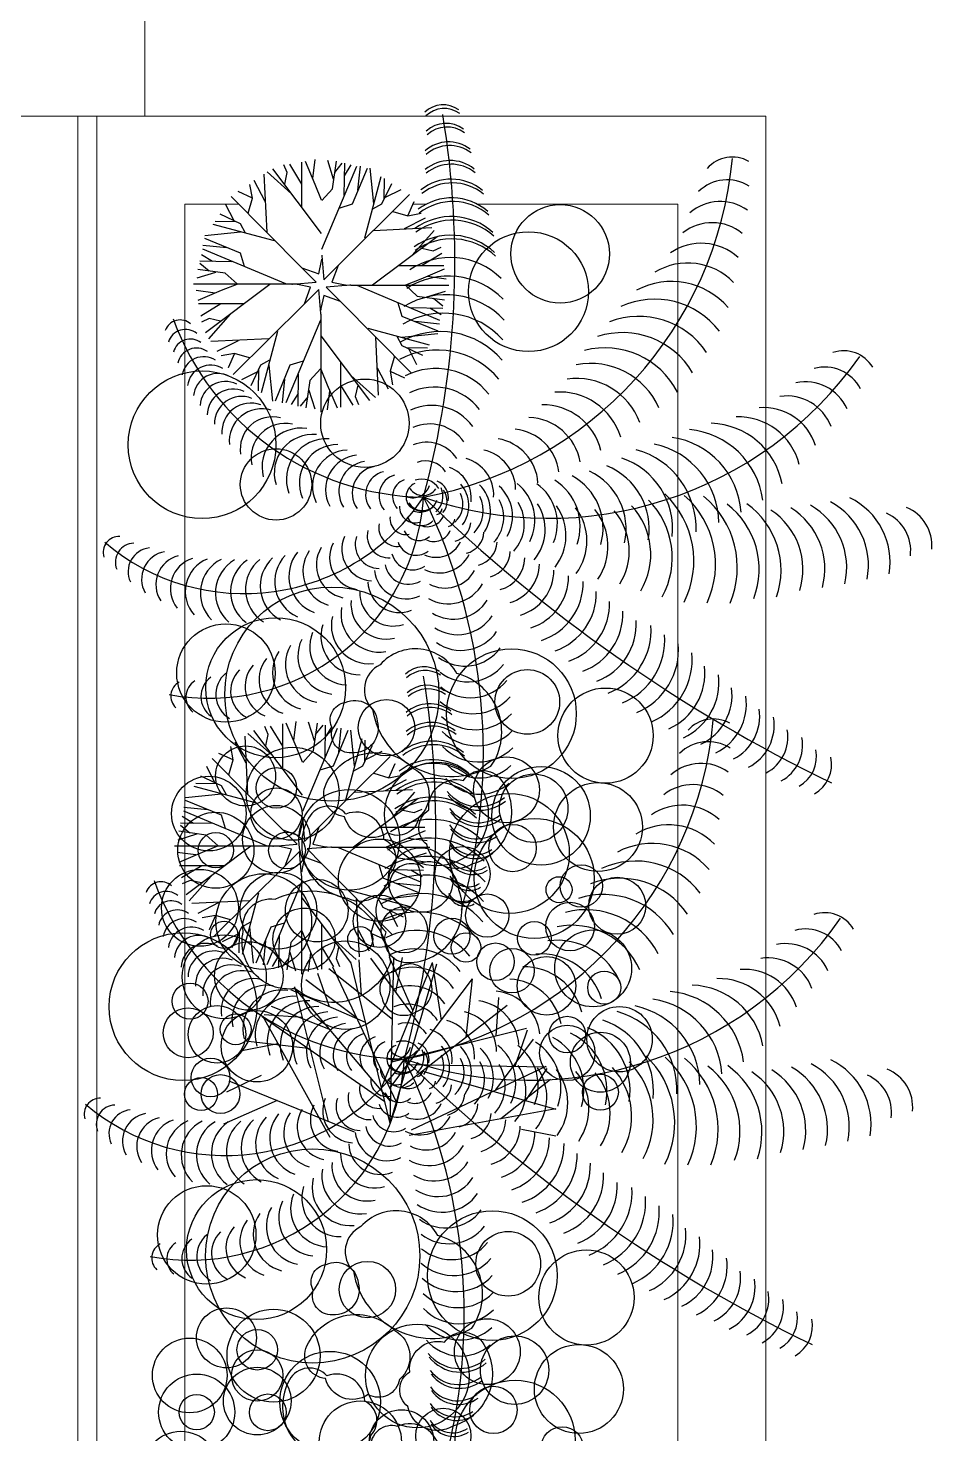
# Model space of a CAD drawing. Header units: millimetres. Extents: x 3468 to 20390, y -976 to 7887.
# Drawn here: x 9999.1 to 10046.4, y 6053.8 to 6127.4 of the extents above; entities that cross this region are included whole.
import ezdxf

# ---------------------------------------------------------------- set-up
doc = ezdxf.new("R2010")
doc.units = ezdxf.units.MM
for name, color, linetype, lineweight in [('A-FURN', 9, 'Continuous', 13), ('vetro', 140, 'Continuous', 15), ('Wall', 7, 'Continuous', 20)]:
    doc.layers.add(name, color=color, linetype=linetype, lineweight=lineweight)
doc.layers.add('VEGETAZIONE', color=7, linetype='Continuous', true_color=0x007a00)

msp = doc.modelspace()

# ---------------------------------------------------------------- linework, layer by layer
at = {"layer": 'A-FURN'}
for p, q in [((9997.704, 6122.771), (10037.704, 6122.771)), ((10002.704, 6122.771), (10002.704, 5794.213)), ((10037.704, 6122.771), (10037.704, 5794.213)), ((10007.307, 6118.164), (10010.13, 6118.164)), ((10007.307, 6118.164), (10007.307, 5803.311)), ((10019.245, 6118.164), (10019.933, 6118.164)), ((10022.608, 6118.164), (10033.101, 6118.164)), ((10033.101, 6118.164), (10033.101, 5798.816))]:
    msp.add_line(p, q, dxfattribs=at)
at = {"layer": 'VEGETAZIONE'}
for p, q in [((10013.43, 6119.207), (10012.795, 6120.257)), ((10013.43, 6117.995), (10013.43, 6120.368)), ((10014.131, 6119.19), (10013.609, 6120.403)), ((10014, 6119.511), (10014.131, 6120.496)), ((10015.082, 6119.479), (10014.779, 6120.456)), ((10015.035, 6118.973), (10015.239, 6120.407)), ((10015.146, 6119.821), (10015.542, 6120.31)), ((10015.641, 6118.631), (10015.671, 6120.31)), ((10011.605, 6116.701), (10011.458, 6119.732)), ((10012.892, 6118.712), (10011.605, 6119.86)), ((10014.457, 6116.636), (10011.915, 6120.018)), ((10012.664, 6119.814), (10012.485, 6120.228)), ((10012.534, 6119.219), (10012.664, 6119.814)), ((10014.475, 6115.812), (10016.294, 6120.147)), ((10015.653, 6119.642), (10016.009, 6120.228)), ((10016.084, 6118.175), (10016.854, 6120.049)), ((10016.358, 6118.892), (10016.487, 6120.147)), ((10016.726, 6116.399), (10017.583, 6119.609)), ((10017.186, 6118.175), (10016.994, 6120.049)), ((10017.729, 6118.403), (10017.746, 6119.511)), ((10010.839, 6118.485), (10010.09, 6118.823)), ((10010.09, 6118.823), (10010.09, 6118.823)), ((10010.839, 6118.485), (10010.709, 6119.19)), ((10011.507, 6118.31), (10010.937, 6119.412)), ((10014.457, 6118.374), (10014.131, 6119.19)), ((10014.475, 6118.354), (10015.035, 6118.973)), ((10017.618, 6118.175), (10018.125, 6119.25)), ((10017.81, 6118.534), (10018.621, 6118.941)), ((10009.862, 6117.324), (10009.454, 6118.135)), ((10013.43, 6114.835), (10009.731, 6118.566)), ((10010.611, 6117.703), (10010.839, 6118.485)), ((10015.321, 6114.965), (10019.052, 6118.664)), ((10015.385, 6117.963), (10016.084, 6118.175)), ((10017.14, 6117.914), (10017.618, 6118.175)), ((10018.97, 6117.556), (10019.308, 6118.305)), ((10019.308, 6118.305), (10019.308, 6118.305)), ((10010.22, 6117.132), (10009.145, 6117.639)), ((10018.189, 6117.784), (10018.97, 6117.556)), ((10018.795, 6116.888), (10019.897, 6117.458)), ((10018.97, 6117.556), (10019.676, 6117.686)), ((10010.22, 6116.701), (10008.346, 6116.508)), ((10011.996, 6116.24), (10008.786, 6117.097)), ((10009.992, 6117.243), (10008.884, 6117.26)), ((10010.481, 6116.654), (10010.22, 6117.132)), ((10017.186, 6116.79), (10020.218, 6116.937)), ((10019.198, 6115.503), (10020.346, 6116.79)), ((10009.503, 6115.873), (10008.248, 6116.001)), ((10010.22, 6115.599), (10008.346, 6116.368)), ((10017.122, 6113.938), (10020.504, 6116.48)), ((10019.705, 6115.861), (10020.3, 6115.731)), ((10020.3, 6115.731), (10020.714, 6115.91)), ((10009.764, 6115.156), (10008.085, 6115.185)), ((10008.753, 6115.167), (10008.167, 6115.523)), ((10012.583, 6113.99), (10008.248, 6115.809)), ((10010.432, 6114.899), (10010.22, 6115.599)), ((10014.31, 6114.514), (10014.456, 6115.199)), ((10014.467, 6115.459), (10014.569, 6114.215)), ((10019.693, 6114.965), (10020.743, 6115.6)), ((10008.916, 6114.596), (10007.939, 6114.293)), ((10009.422, 6114.549), (10007.988, 6114.753)), ((10008.574, 6114.66), (10008.085, 6115.057)), ((10010.041, 6113.99), (10009.422, 6114.549)), ((10014.18, 6114.083), (10013.43, 6114.835)), ((10013.43, 6114.835), (10014.31, 6114.514)), ((10014.569, 6114.215), (10015.321, 6114.965)), ((10015.321, 6114.965), (10015, 6114.085)), ((10018.481, 6114.965), (10020.853, 6114.965)), ((10019.676, 6114.264), (10020.888, 6114.786)), ((10019.996, 6114.395), (10020.982, 6114.264)), ((10013.104, 6113.98), (10007.759, 6113.98)), ((10008.884, 6113.515), (10007.899, 6113.645)), ((10009.205, 6113.645), (10007.992, 6113.124)), ((10011.759, 6113.971), (10008.377, 6111.429)), ((10010.021, 6113.971), (10009.205, 6113.645)), ((10012.936, 6113.981), (10014.18, 6114.083)), ((10013.881, 6113.824), (10013.196, 6113.97)), ((10013.56, 6112.944), (10013.881, 6113.824)), ((10014.312, 6113.694), (10013.56, 6112.944)), ((10014.414, 6112.451), (10014.312, 6113.694)), ((10015.944, 6113.928), (10014.701, 6113.826)), ((10014.701, 6113.826), (10015.451, 6113.074)), ((10015, 6114.085), (10015.685, 6113.939)), ((10015.98, 6113.929), (10021.121, 6113.929)), ((10016.298, 6113.92), (10020.633, 6112.101)), ((10018.84, 6113.92), (10019.459, 6113.36)), ((10018.86, 6113.938), (10019.676, 6114.264)), ((10019.964, 6113.313), (10020.942, 6113.616)), ((10010.4, 6112.944), (10008.027, 6112.944)), ((10009.188, 6112.944), (10008.138, 6112.309)), ((10013.56, 6112.944), (10009.829, 6109.245)), ((10014.571, 6113.395), (10014.425, 6112.71)), ((10015.451, 6113.074), (10014.571, 6113.395)), ((10015.451, 6113.074), (10019.15, 6109.343)), ((10018.449, 6113.01), (10018.661, 6112.311)), ((10019.459, 6113.36), (10020.893, 6113.156)), ((10020.307, 6113.249), (10020.795, 6112.853)), ((10008.581, 6112.178), (10008.167, 6111.999)), ((10009.683, 6112.407), (10008.535, 6111.119)), ((10009.176, 6112.048), (10008.581, 6112.178)), ((10014.415, 6112.415), (10014.415, 6107.274)), ((10018.661, 6112.311), (10020.535, 6111.541)), ((10019.117, 6112.754), (10020.795, 6112.724)), ((10020.127, 6112.742), (10020.714, 6112.386)), ((10012.155, 6111.51), (10011.298, 6108.3)), ((10014.405, 6112.097), (10012.586, 6107.763)), ((10016.885, 6111.669), (10020.095, 6110.812)), ((10019.378, 6112.037), (10020.633, 6111.908)), ((10011.694, 6111.119), (10008.663, 6110.973)), ((10010.085, 6111.022), (10008.984, 6110.451)), ((10014.424, 6111.273), (10016.966, 6107.891)), ((10017.276, 6111.209), (10017.422, 6108.177)), ((10018.4, 6111.255), (10018.661, 6110.777)), ((10018.661, 6111.209), (10020.535, 6111.401)), ((10018.661, 6110.777), (10019.736, 6110.27)), ((10009.91, 6110.353), (10009.205, 6110.223)), ((10009.91, 6110.353), (10009.572, 6109.604)), ((10010.692, 6110.125), (10009.91, 6110.353)), ((10011.741, 6109.995), (10011.263, 6109.734)), ((10013.496, 6109.946), (10012.796, 6109.734)), ((10018.27, 6110.206), (10018.042, 6109.425)), ((10018.889, 6110.666), (10019.997, 6110.649)), ((10019.019, 6110.585), (10019.427, 6109.775)), ((10009.572, 6109.604), (10009.572, 6109.604)), ((10011.071, 6109.376), (10010.26, 6108.968)), ((10011.263, 6109.734), (10010.756, 6108.659)), ((10011.152, 6109.506), (10011.135, 6108.398)), ((10011.694, 6109.734), (10011.887, 6107.86)), ((10012.796, 6109.734), (10012.027, 6107.86)), ((10013.239, 6109.278), (10013.21, 6107.6)), ((10014.405, 6109.555), (10013.846, 6108.936)), ((10014.424, 6109.535), (10014.75, 6108.719)), ((10015.451, 6109.914), (10015.451, 6107.542)), ((10015.988, 6109.197), (10017.276, 6108.049)), ((10017.374, 6109.6), (10017.944, 6108.498)), ((10018.042, 6109.425), (10018.172, 6108.719)), ((10018.042, 6109.425), (10018.791, 6109.087)), ((10012.522, 6109.017), (10012.394, 6107.763)), ((10013.846, 6108.936), (10013.642, 6107.502)), ((10014.75, 6108.719), (10015.271, 6107.507)), ((10015.451, 6108.702), (10016.086, 6107.652)), ((10016.347, 6108.69), (10016.217, 6108.095)), ((10018.791, 6109.087), (10018.791, 6109.087)), ((10013.228, 6108.268), (10012.872, 6107.681)), ((10013.735, 6108.088), (10013.339, 6107.6)), ((10013.799, 6108.431), (10014.102, 6107.453)), ((10014.88, 6108.399), (10014.75, 6107.413)), ((10016.217, 6108.095), (10016.396, 6107.682)), ((10011.663, 6090.416), (10011.484, 6090.829)), ((10012.429, 6089.809), (10011.794, 6090.859)), ((10012.429, 6088.597), (10012.429, 6090.969)), ((10013.13, 6089.792), (10012.608, 6091.004)), ((10012.999, 6090.112), (10013.13, 6091.098)), ((10014.081, 6090.08), (10013.778, 6091.058)), ((10014.034, 6089.575), (10014.238, 6091.009)), ((10014.145, 6090.423), (10014.541, 6090.911)), ((10014.64, 6089.233), (10014.67, 6090.911)), ((10014.652, 6090.243), (10015.008, 6090.83)), ((10010.604, 6087.302), (10010.457, 6090.334)), ((10011.891, 6089.314), (10010.604, 6090.462)), ((10013.456, 6087.238), (10010.914, 6090.62)), ((10011.533, 6089.821), (10011.663, 6090.416)), ((10013.474, 6086.414), (10015.293, 6090.748)), ((10015.084, 6088.777), (10015.853, 6090.651)), ((10015.358, 6089.494), (10015.486, 6090.748)), ((10015.725, 6087.001), (10016.582, 6090.211)), ((10016.185, 6088.777), (10015.993, 6090.651)), ((10016.728, 6089.005), (10016.745, 6090.113)), ((10009.838, 6089.086), (10009.089, 6089.424)), ((10009.089, 6089.424), (10009.089, 6089.424)), ((10009.838, 6089.086), (10009.708, 6089.792)), ((10010.506, 6088.911), (10009.936, 6090.013)), ((10013.456, 6088.976), (10013.13, 6089.792)), ((10013.474, 6088.956), (10014.034, 6089.575)), ((10016.617, 6088.777), (10017.124, 6089.852)), ((10016.809, 6089.135), (10017.62, 6089.543)), ((10008.861, 6087.926), (10008.453, 6088.736)), ((10012.429, 6085.437), (10008.73, 6089.168)), ((10009.61, 6088.305), (10009.838, 6089.086)), ((10014.32, 6085.567), (10018.051, 6089.266)), ((10014.384, 6088.565), (10015.084, 6088.777)), ((10016.139, 6088.516), (10016.617, 6088.777)), ((10017.969, 6088.158), (10018.308, 6088.907)), ((10018.308, 6088.907), (10018.308, 6088.907)), ((10009.219, 6087.734), (10008.144, 6088.241)), ((10017.188, 6088.386), (10017.969, 6088.158)), ((10017.794, 6087.489), (10018.896, 6088.06)), ((10017.969, 6088.158), (10018.675, 6088.288)), ((10009.219, 6087.302), (10007.345, 6087.11)), ((10010.995, 6086.842), (10007.785, 6087.699)), ((10008.991, 6087.845), (10007.883, 6087.862)), ((10009.48, 6087.256), (10009.219, 6087.734)), ((10016.185, 6087.392), (10019.217, 6087.538)), ((10018.197, 6086.104), (10019.345, 6087.392)), ((10008.502, 6086.474), (10007.247, 6086.603)), ((10011.582, 6084.591), (10007.247, 6086.41)), ((10009.219, 6086.2), (10007.345, 6086.97)), ((10016.121, 6084.54), (10019.503, 6087.082)), ((10018.704, 6086.463), (10019.299, 6086.333)), ((10019.299, 6086.333), (10019.713, 6086.512)), ((10008.763, 6085.757), (10007.084, 6085.787)), ((10007.753, 6085.769), (10007.166, 6086.125)), ((10009.431, 6085.501), (10009.219, 6086.2)), ((10013.309, 6085.116), (10013.455, 6085.801)), ((10013.466, 6086.06), (10013.568, 6084.817)), ((10018.692, 6085.567), (10019.742, 6086.202)), ((10007.915, 6085.198), (10006.938, 6084.895)), ((10008.421, 6085.151), (10006.987, 6085.355)), ((10007.573, 6085.262), (10007.084, 6085.658)), ((10009.04, 6084.591), (10008.421, 6085.151)), ((10013.179, 6084.685), (10012.429, 6085.437)), ((10012.429, 6085.437), (10013.309, 6085.116)), ((10013.568, 6084.817), (10014.32, 6085.567)), ((10014.32, 6085.567), (10013.999, 6084.687)), ((10017.48, 6085.567), (10019.852, 6085.567)), ((10018.675, 6084.866), (10019.887, 6085.387)), ((10018.995, 6084.996), (10019.981, 6084.866)), ((10012.103, 6084.582), (10006.759, 6084.582)), ((10007.883, 6084.116), (10006.898, 6084.247)), ((10008.204, 6084.247), (10006.991, 6083.725)), ((10010.758, 6084.573), (10007.376, 6082.031)), ((10009.02, 6084.573), (10008.204, 6084.247)), ((10011.935, 6084.583), (10013.179, 6084.685)), ((10012.88, 6084.426), (10012.195, 6084.572)), ((10012.559, 6083.546), (10012.88, 6084.426)), ((10013.311, 6084.296), (10012.559, 6083.546)), ((10013.413, 6083.052), (10013.311, 6084.296)), ((10014.943, 6084.53), (10013.7, 6084.428)), ((10013.7, 6084.428), (10014.45, 6083.676)), ((10013.999, 6084.687), (10014.684, 6084.541)), ((10014.979, 6084.531), (10020.12, 6084.531)), ((10015.297, 6084.521), (10019.632, 6082.702)), ((10017.839, 6084.521), (10018.458, 6083.962)), ((10017.859, 6084.54), (10018.675, 6084.866)), ((10018.963, 6083.915), (10019.941, 6084.218)), ((10009.399, 6083.546), (10007.026, 6083.546)), ((10008.187, 6083.546), (10007.137, 6082.911)), ((10012.559, 6083.546), (10008.828, 6079.847)), ((10013.57, 6083.997), (10013.424, 6083.312)), ((10014.45, 6083.676), (10013.57, 6083.997)), ((10014.45, 6083.676), (10018.149, 6079.945)), ((10017.448, 6083.612), (10017.66, 6082.912)), ((10018.458, 6083.962), (10019.892, 6083.758)), ((10019.306, 6083.851), (10019.794, 6083.454)), ((10007.58, 6082.78), (10007.166, 6082.601)), ((10008.682, 6083.008), (10007.534, 6081.721)), ((10008.175, 6082.65), (10007.58, 6082.78)), ((10013.414, 6083.016), (10013.414, 6077.875)), ((10017.66, 6082.912), (10019.534, 6082.143)), ((10018.116, 6083.355), (10019.794, 6083.326)), ((10019.126, 6083.344), (10019.713, 6082.988)), ((10011.154, 6082.112), (10010.297, 6078.902)), ((10013.404, 6082.699), (10011.586, 6078.364)), ((10015.884, 6082.271), (10019.094, 6081.414)), ((10017.66, 6081.81), (10019.534, 6082.003)), ((10018.377, 6082.638), (10019.632, 6082.51)), ((10010.694, 6081.721), (10007.662, 6081.574)), ((10009.084, 6081.623), (10007.983, 6081.053)), ((10013.423, 6081.875), (10015.965, 6078.493)), ((10016.275, 6081.81), (10016.421, 6078.779)), ((10017.399, 6081.857), (10017.66, 6081.379)), ((10017.66, 6081.379), (10018.735, 6080.872)), ((10017.888, 6081.268), (10018.996, 6081.251)), ((10008.91, 6080.955), (10008.204, 6080.825)), ((10008.91, 6080.955), (10008.571, 6080.206)), ((10009.691, 6080.727), (10008.91, 6080.955)), ((10010.74, 6080.597), (10010.262, 6080.336)), ((10012.495, 6080.548), (10011.795, 6080.336)), ((10014.45, 6080.516), (10014.45, 6078.143)), ((10017.269, 6080.808), (10017.041, 6080.026)), ((10018.018, 6081.187), (10018.426, 6080.376)), ((10008.571, 6080.206), (10008.571, 6080.206)), ((10010.07, 6079.977), (10009.259, 6079.57)), ((10010.262, 6080.336), (10009.755, 6079.26)), ((10010.151, 6080.108), (10010.134, 6079)), ((10010.694, 6080.336), (10010.886, 6078.462)), ((10011.795, 6080.336), (10011.026, 6078.462)), ((10012.238, 6079.88), (10012.209, 6078.201)), ((10013.404, 6080.157), (10012.845, 6079.538)), ((10013.423, 6080.137), (10013.749, 6079.321)), ((10014.987, 6079.799), (10016.275, 6078.651)), ((10016.373, 6080.201), (10016.943, 6079.099)), ((10017.041, 6080.026), (10017.171, 6079.321)), ((10017.041, 6080.026), (10017.79, 6079.688)), ((10011.521, 6079.619), (10011.393, 6078.364)), ((10012.845, 6079.538), (10012.641, 6078.104)), ((10013.749, 6079.321), (10014.27, 6078.108)), ((10014.45, 6079.304), (10015.085, 6078.254)), ((10015.346, 6079.292), (10015.216, 6078.697)), ((10017.79, 6079.688), (10017.79, 6079.688)), ((10012.227, 6078.869), (10011.871, 6078.283)), ((10012.734, 6078.69), (10012.338, 6078.201)), ((10012.798, 6079.032), (10013.101, 6078.055)), ((10013.879, 6079), (10013.749, 6078.015)), ((10015.216, 6078.697), (10015.395, 6078.283)), ((10018.04, 6070.069), (10015.983, 6078.528)), ((10016.553, 6076.787), (10016.424, 6078.623)), ((10019.567, 6075.28), (10017.037, 6078.717)), ((10017.588, 6071.928), (10020.255, 6078.488)), ((10019.235, 6075.98), (10018.004, 6078.775)), ((10018.04, 6070.069), (10018.243, 6078.772)), ((10018.04, 6070.069), (10020.489, 6078.423)), ((10018.343, 6076.943), (10018.693, 6078.75)), ((10020.724, 6075.469), (10020.258, 6078.487)), ((10016.289, 6075.601), (10013.634, 6077.577)), ((10014.865, 6076.173), (10014.265, 6077.913)), ((10018.167, 6075.498), (10014.833, 6078.162)), ((10018.369, 6071.189), (10015.043, 6078.243)), ((10018.085, 6071.982), (10022.358, 6077.628)), ((10022.03, 6074.59), (10022.362, 6077.626)), ((10016.757, 6075.346), (10012.847, 6077.056)), ((10018.067, 6071.236), (10013.03, 6077.188)), ((10014.82, 6070.17), (10013.056, 6077.207)), ((10014.917, 6074.959), (10011.841, 6076.181)), ((10018.578, 6071.905), (10024.168, 6076.253)), ((10023.587, 6074.654), (10023.726, 6076.661)), ((10017.764, 6071.204), (10011.358, 6075.649)), ((10014.904, 6069.333), (10011.379, 6075.674)), ((10013.455, 6075.616), (10011.448, 6075.755)), ((10018.141, 6073.289), (10025.178, 6075.053)), ((10024.585, 6073.062), (10025.239, 6074.965)), ((10012.176, 6074.24), (10010.201, 6073.855)), ((10013.758, 6073.984), (10010.47, 6074.369)), ((10023.572, 6071.82), (10025.549, 6074.475)), ((10011.296, 6072.58), (10009.488, 6071.697)), ((10018.971, 6073.153), (10026.225, 6073.036)), ((10019.161, 6069.741), (10026.214, 6073.066)), ((10019.738, 6072.807), (10026.714, 6070.816)), ((10025.136, 6071.266), (10026.261, 6072.935)), ((10016.181, 6069.617), (10009.621, 6072.284)), ((10023.837, 6070.329), (10026.433, 6072.381)), ((10012.13, 6071.264), (10009.335, 6070.033)), ((10019.037, 6069.462), (10026.711, 6070.848)), ((10024.914, 6069.767), (10026.721, 6069.416))]:
    msp.add_line(p, q, dxfattribs=at)
for points in [[(10023.318, 6088.756, 0.520567), (10021.534, 6093.609, 0.520567), (10017.52, 6094.067, 0.520567), (10017.125, 6091.732, 0.520567)], [(10017.37, 6091.121, -0.520567), (10016.025, 6089.455, -0.520567), (10015.022, 6090.731, -0.520567), (10015.697, 6092.092, -0.520567)], [(10019.288, 6088.629, -0.520567), (10019.537, 6086.075, -0.520567), (10017.902, 6085.28, -0.520567), (10015.663, 6086.118, -0.520567), (10014.692, 6087.831, -0.520567)], [(10022.322, 6083.631, -0.520567), (10019.969, 6084.654, -0.520567), (10020.068, 6086.469, -0.520567), (10021.888, 6088.019, -0.520567), (10023.857, 6088.035, -0.520567)], [(10015.809, 6081.848, 0.520567), (10018.029, 6083.136, 0.520567), (10017.721, 6084.927, 0.520567), (10015.734, 6086.257, 0.520567), (10013.776, 6086.047, 0.520567)], [(10021.639, 6082.298, 0.520567), (10019.435, 6083.613, 0.520567), (10018.019, 6082.474, 0.520567), (10017.821, 6080.092, 0.520567), (10018.956, 6078.483, 0.520567)], [(10018.056, 6078.501, -0.520567), (10013.074, 6077.119, -0.520567), (10010.36, 6080.112, -0.520567), (10012.027, 6081.796, -0.520567)], [(10019.367, 6075.889, 0.520567), (10019.936, 6077.953, 0.520567), (10018.314, 6078.023, 0.520567), (10017.602, 6076.682, 0.520567)], [(10022.317, 6059.358, 0.520567), (10020.533, 6064.211, 0.520567), (10016.519, 6064.669, 0.520567), (10016.124, 6062.333, 0.520567)], [(10016.369, 6061.723, -0.520567), (10015.024, 6060.057, -0.520567), (10014.022, 6061.333, -0.520567), (10014.696, 6062.694, -0.520567)], [(10018.287, 6059.231, -0.520567), (10018.536, 6056.677, -0.520567), (10016.901, 6055.882, -0.520567), (10014.662, 6056.72, -0.520567), (10013.691, 6058.433, -0.520567)], [(10021.322, 6054.232, -0.520567), (10018.968, 6055.255, -0.520567), (10019.068, 6057.07, -0.520567), (10020.887, 6058.62, -0.520567), (10022.856, 6058.637, -0.520567)], [(10014.808, 6052.45, 0.520567), (10017.028, 6053.737, 0.520567), (10016.72, 6055.529, 0.520567), (10014.733, 6056.859, 0.520567), (10012.775, 6056.648, 0.520567)], [(10020.638, 6052.9, 0.520567), (10018.434, 6054.215, 0.520567), (10017.018, 6053.076, 0.520567), (10016.821, 6050.694, 0.520567), (10017.955, 6049.084, 0.520567)]]:
    msp.add_lwpolyline(points, format="xyb", close=True, dxfattribs=at)
for centre, radius in [((10026.941, 6115.564), 2.577), ((10025.284, 6113.589), 3.136), ((10008.204, 6105.576), 3.864), ((10016.724, 6106.702), 2.313), ((10012.074, 6103.503), 1.867), ((10014.997, 6092.531), 5.603), ((10009.451, 6093.633), 2.574), ((10012.056, 6092.864), 3.661), ((10024.392, 6091.505), 3.394), ((10025.222, 6092.121), 1.692), ((10029.315, 6090.358), 2.491), ((10017.854, 6090.774), 1.477), ((10010.482, 6088.248), 1.569), ((10012.945, 6087.317), 2.433), ((10012.092, 6087.623), 1.061), ((10020.468, 6086.254), 2.711), ((10024.133, 6087.524), 1.72), ((10025.94, 6086.165), 2.577), ((10008.56, 6086.281), 1.953), ((10025.557, 6086.56), 1.792), ((10028.92, 6085.574), 2.327), ((10012.092, 6086.281), 1.342), ((10015.906, 6084.906), 2.636), ((10024.284, 6084.191), 3.136), ((10012.092, 6084.939), 1.77), ((10008.925, 6084.362), 1.992), ((10025.587, 6082.888), 3.139), ((10024.451, 6084.474), 1.239), ((10008.925, 6084.362), 0.924), ((10012.649, 6084.35), 0.96), ((10017.489, 6082.798), 2.152), ((10019.64, 6082.798), 1.691), ((10021.828, 6083.115), 1.445), ((10028.046, 6082.493), 1.106), ((10008.095, 6081.348), 2.01), ((10011.431, 6080.629), 2.504), ((10012.199, 6081.202), 2.009), ((10014.207, 6081.202), 1.638), ((10026.88, 6082.299), 0.68), ((10029.924, 6081.457), 1.491), ((10017.489, 6080.646), 1.372), ((10023.124, 6080.943), 1.13), ((10013.539, 6079.706), 1.625), ((10018.785, 6080.197), 1.211), ((10027.46, 6080.37), 1.273), ((10009.365, 6079.936), 0.715), ((10021.276, 6079.863), 0.943), ((10025.587, 6079.75), 0.879), ((10007.203, 6076.178), 3.864), ((10009.365, 6077.739), 2.197), ((10016.484, 6079.711), 0.66), ((10022.013, 6079.275), 0.769), ((10028.666, 6078.18), 2.009), ((10010.654, 6077.785), 1.793), ((10015.723, 6077.303), 2.313), ((10023.556, 6078.527), 0.982), ((10024.42, 6078.06), 1.159), ((10026.23, 6077.27), 1.532), ((10029.244, 6077.175), 0.864), ((10007.575, 6076.465), 0.942), ((10007.483, 6074.809), 1.305), ((10008.988, 6074.726), 1.507), ((10030.047, 6074.475), 1.711), ((10009.963, 6074.992), 0.804), ((10011.073, 6074.105), 1.867), ((10027.313, 6074.714), 0.958), ((10027.313, 6073.756), 1.447), ((10029.043, 6073.268), 1.569), ((10008.649, 6072.475), 1.015), ((10008.156, 6071.605), 0.862), ((10009.172, 6071.605), 1.016), ((10029.043, 6071.699), 0.942), ((10013.996, 6063.133), 5.603), ((10008.45, 6064.235), 2.574), ((10011.055, 6063.466), 3.661), ((10023.391, 6062.107), 3.394), ((10024.221, 6062.723), 1.692), ((10028.314, 6060.96), 2.491), ((10016.853, 6061.375), 1.477), ((10009.481, 6058.85), 1.569), ((10011.944, 6057.919), 2.433), ((10011.091, 6058.225), 1.061), ((10019.467, 6056.856), 2.711), ((10023.132, 6058.126), 1.72), ((10007.559, 6056.883), 1.953), ((10024.556, 6057.161), 1.792), ((10027.919, 6056.176), 2.327), ((10011.091, 6056.883), 1.342), ((10014.905, 6055.508), 2.636), ((10011.091, 6055.541), 1.77), ((10007.924, 6054.964), 1.992), ((10024.586, 6053.49), 3.139), ((10023.45, 6055.076), 1.239), ((10007.924, 6054.964), 0.924), ((10011.648, 6054.952), 0.96), ((10016.488, 6053.399), 2.152), ((10018.639, 6053.399), 1.691), ((10020.827, 6053.717), 1.445), ((10027.045, 6053.094), 1.106), ((10007.094, 6051.949), 2.01)]:
    msp.add_circle(centre, radius, dxfattribs=at)
for centre, radius, start, end in [((10020.824, 6121.958), 1.404, 54.91127, 133.65063), ((9974.293, 6115.153), 47.137, 344.85457, 9.41385), ((10020.877, 6121.765), 1.404, 54.91127, 133.65063), ((10020.976, 6120.849), 1.545, 53.72079, 132.46016), ((10021.029, 6120.656), 1.545, 53.72079, 132.46016), ((10021.099, 6119.569), 1.853, 52.53032, 131.26968), ((10021.152, 6119.376), 1.853, 52.53032, 131.26968), ((10016.157, 6122.379), 19.877, 280.54081, 354.74607), ((10021.184, 6118.426), 2.022, 51.33984, 130.07921), ((10021.237, 6118.233), 2.022, 51.33984, 130.07921), ((10035.952, 6118.856), 1.773, 60.75908, 138.15401), ((10021.248, 6116.933), 2.54, 50.14937, 128.88873), ((10021.301, 6116.74), 2.54, 50.14937, 128.88873), ((10035.685, 6117.314), 2.127, 57.39545, 134.79037), ((10021.27, 6115.627), 2.868, 48.95889, 127.69825), ((10021.324, 6115.434), 2.868, 48.95889, 127.69825), ((10035.32, 6115.896), 2.411, 54.03181, 131.42673), ((10021.259, 6114.299), 3.219, 47.76841, 126.50778), ((10021.312, 6114.106), 3.219, 47.76841, 126.50778), ((10034.894, 6114.713), 2.482, 50.66818, 128.0631), ((10021.222, 6113.211), 3.33, 46.57794, 125.3173), ((10021.275, 6113.019), 3.33, 46.57794, 125.3173), ((10034.329, 6113.282), 2.836, 47.30454, 124.69946), ((10014.024, 6115.291), 0.442, 347.9659, 0), ((10014.908, 6115.495), 0.442, 180, 184.66495), ((10021.192, 6111.59), 3.784, 45.38746, 124.12682), ((10033.623, 6111.77), 3.319, 43.9409, 121.33582), ((10021.09, 6110.401), 4, 44.19698, 122.93635), ((10012.9, 6114.422), 0.442, 270, 274.66495), ((10013.104, 6113.538), 0.442, 77.9659, 90), ((10015.777, 6114.371), 0.442, 257.9659, 270), ((10015.98, 6113.487), 0.442, 90, 94.66495), ((10032.769, 6110.218), 3.9, 40.57727, 117.97219), ((10020.963, 6109.26), 4.17, 43.00651, 121.74587), ((10031.884, 6108.94), 4.255, 37.21363, 114.60855), ((10019.999, 6116.988), 14.152, 199.8929, 269.1654), ((10013.973, 6112.415), 0.442, 0, 4.66495), ((10014.857, 6112.618), 0.442, 167.9659, 180), ((10020.831, 6108.292), 4.17, 41.81603, 120.5554), ((10031.068, 6108.04), 4.255, 33.84999, 111.24491), ((10007.055, 6111.292), 0.817, 47.69632, 161.04311), ((10007.336, 6110.688), 0.923, 49.96905, 163.31584), ((10020.664, 6107.233), 4.265, 40.62556, 119.36492), ((10030.201, 6107.19), 4.255, 30.48636, 107.88128), ((10007.589, 6110.204), 0.907, 52.24178, 165.58856), ((10007.912, 6109.638), 0.998, 54.5145, 167.86129), ((10008.285, 6109.049), 1.134, 56.78723, 170.13402), ((10020.506, 6106.365), 4.17, 39.43508, 118.17444), ((10026.339, 6121.606), 19.877, 250.77372, 324.97897), ((10029.286, 6106.392), 4.255, 27.12272, 104.51764), ((10041.773, 6108.72), 1.773, 30.99199, 108.38691), ((10008.662, 6108.512), 1.229, 59.05996, 172.40674), ((10009.035, 6108.031), 1.276, 61.33268, 174.67947), ((10020.431, 6106.027), 3.538, 38.2446, 116.98397), ((10028.54, 6105.932), 3.9, 23.75908, 101.15401), ((10040.775, 6107.514), 2.127, 27.62836, 105.02328), ((10009.429, 6107.567), 1.323, 63.60541, 176.9522), ((10009.841, 6107.119), 1.371, 65.87814, 179.22493), ((10020.352, 6105.639), 2.957, 37.05413, 115.79349), ((10027.784, 6105.504), 3.546, 20.39545, 97.79037), ((10039.754, 6106.464), 2.411, 24.26472, 101.65964), ((10010.273, 6106.69), 1.418, 68.15087, 181.49765), ((10010.765, 6106.238), 1.524, 70.42359, 183.77038), ((10026.921, 6105.004), 3.333, 17.03181, 94.42673), ((10038.797, 6105.648), 2.482, 20.90108, 98.296), ((10011.324, 6105.766), 1.694, 72.69632, 186.04311), ((10011.894, 6105.347), 1.694, 75.55346, 188.90025), ((10020.213, 6104.98), 2.654, 35.86365, 114.60301), ((10025.195, 6104.178), 2.836, 10.30454, 87.69946), ((10026.039, 6104.547), 3.12, 13.66818, 91.0631), ((10036.233, 6103.725), 3.319, 14.17381, 91.56873), ((10037.596, 6104.687), 2.836, 17.53745, 94.93237), ((10012.57, 6104.895), 1.8, 78.41061, 191.75739), ((10013.383, 6104.406), 2.042, 81.26775, 194.61454), ((10020.106, 6104.477), 2.19, 34.67317, 113.41254), ((10024.341, 6103.846), 2.553, 6.9409, 84.33582), ((10033.318, 6102.132), 4.255, 7.44654, 84.84146), ((10034.721, 6102.803), 3.9, 10.81017, 88.20509), ((10013.993, 6104.107), 2.011, 84.12489, 197.47168), ((10014.736, 6103.774), 2.117, 86.98204, 200.32882), ((10015.305, 6103.573), 2.011, 89.83918, 203.18597), ((10019.956, 6103.82), 1.887, 33.4827, 112.22206), ((10023.299, 6103.436), 2.482, 3.57727, 80.97219), ((10030.989, 6101.448), 4.255, 0.71926, 78.11419), ((10032.164, 6101.756), 4.255, 4.0829, 81.47782), ((10015.882, 6103.396), 1.905, 92.69632, 206.04311), ((10016.465, 6103.242), 1.8, 95.55346, 208.90025), ((10021.477, 6102.947), 1.986, 356.84999, 74.24491), ((10022.484, 6103.223), 2.127, 0.21363, 77.60855), ((10028.922, 6101.182), 3.9, 353.99199, 71.38691), ((10029.798, 6101.21), 4.255, 357.35563, 74.75055), ((10016.937, 6103.148), 1.573, 98.41061, 211.75739), ((10017.48, 6103.049), 1.418, 101.26775, 214.61454), ((10017.992, 6102.976), 1.229, 104.12489, 217.47168), ((10019.898, 6103.497), 1.236, 32.29222, 111.03159), ((10020.59, 6102.777), 1.702, 353.48636, 70.88128), ((10027.056, 6101.179), 3.333, 347.26472, 64.65964), ((10028.053, 6101.185), 3.546, 350.62836, 68.02328), ((10018.599, 6102.906), 1.134, 106.98204, 220.32882), ((10019.085, 6102.873), 0.915, 109.83918, 223.18597), ((10019.631, 6102.852), 0.756, 112.69632, 226.04311), ((10019.219, 6103.742), 0.938, 251.09367, 341.79065), ((10019.709, 6102.749), 1.03, 31.10175, 109.84111), ((10019.74, 6102.885), 1.068, 310.33432, 23.84952), ((10020.146, 6102.8), 0.945, 350.12272, 67.51764), ((10020.455, 6102.39), 1.702, 323.71926, 41.11419), ((10021.309, 6102.096), 1.986, 327.0829, 44.47782), ((10022.321, 6101.836), 2.127, 330.44654, 47.84146), ((10023.133, 6101.616), 2.482, 333.81017, 51.20509), ((10024.241, 6101.455), 2.553, 337.17381, 54.56873), ((10025.148, 6101.319), 2.836, 340.53745, 57.93237), ((10026.064, 6101.22), 3.12, 343.90108, 61.296), ((10010.407, 6109.035), 11.247, 229.56689, 326.56633), ((10008.569, 6103.557), 11.247, 259.33398, 356.33343), ((10019.76, 6103.758), 0.835, 214.83689, 324.09771), ((10019.611, 6102.99), 0.938, 249.47829, 340.17527), ((10076.64, 6161.288), 81.535, 225.79693, 244.18022), ((9992.759, 6089.463), 30.162, 344.15666, 26.32186), ((10020.081, 6102.629), 0.945, 320.35563, 37.75055), ((10020.572, 6102.474), 1.282, 312.25098, 25.76619), ((10021.317, 6102.126), 1.602, 314.16765, 27.68286), ((10022.119, 6101.773), 1.869, 316.08432, 29.59952), ((10028.533, 6099.668), 4.273, 331.41765, 44.93286), ((10029.128, 6099.5), 4.807, 333.33432, 46.84952), ((10030.262, 6099.312), 4.807, 335.25098, 48.76619), ((10031.401, 6099.163), 4.807, 337.16765, 50.68286), ((10039.332, 6099.28), 3.739, 348.66765, 62.18286), ((10040.467, 6099.435), 3.739, 350.58432, 64.09952), ((10019.367, 6102.326), 0.835, 176.98647, 286.24728), ((10019.71, 6103.061), 0.938, 219.71119, 310.40817), ((10019.746, 6102.969), 0.835, 210.79523, 320.05604), ((10019.981, 6102.228), 0.938, 247.8629, 338.55988), ((10020.409, 6102.27), 0.355, 282.23584, 354.59109), ((10022.929, 6101.44), 2.136, 318.00098, 31.51619), ((10023.696, 6101.141), 2.457, 319.91765, 33.43286), ((10024.572, 6100.829), 2.671, 321.83432, 35.34952), ((10025.456, 6100.539), 2.884, 323.75098, 37.26619), ((10026.4, 6100.262), 3.044, 325.66765, 39.18286), ((10027.352, 6100.011), 3.205, 327.58432, 41.09952), ((10027.941, 6099.838), 3.739, 329.50098, 43.01619), ((10033.079, 6099.067), 4.273, 339.08432, 52.59952), ((10034.225, 6099.012), 4.273, 341.00098, 54.51619), ((10035.904, 6099.046), 3.739, 342.91765, 56.43286), ((10037.049, 6099.086), 3.739, 344.83432, 58.34952), ((10038.192, 6099.164), 3.739, 346.75098, 60.26619), ((10043.145, 6100.041), 2.136, 352.50098, 66.01619), ((10044.252, 6100.323), 2.136, 354.41765, 67.93286), ((10018.449, 6101.255), 1.002, 168.90313, 278.16395), ((10018.872, 6101.712), 0.835, 172.9448, 282.20561), ((10019.677, 6102.182), 0.835, 206.75356, 316.01437), ((10021.002, 6101.716), 0.426, 282.85652, 355.21178), ((10021.2, 6101.57), 1.065, 283.47721, 355.83247), ((10003.869, 6099.949), 0.835, 88.0698, 197.33061), ((10004.671, 6099.427), 1.002, 92.11147, 201.37228), ((10016.541, 6099.663), 1.67, 152.73647, 261.99728), ((10017.186, 6100.118), 1.67, 156.77813, 266.03895), ((10017.471, 6100.358), 1.253, 160.8198, 270.08061), ((10017.973, 6100.792), 1.128, 164.86147, 274.12228), ((10019.412, 6100.796), 1.002, 198.67023, 307.93104), ((10019.553, 6101.403), 0.835, 202.71189, 311.97271), ((10020.446, 6101.092), 1.406, 244.63213, 335.32911), ((10020.33, 6101.456), 0.938, 246.24752, 336.9445), ((10021.749, 6101.073), 1.207, 284.0979, 356.45316), ((10022.328, 6100.556), 1.314, 284.71859, 357.07385), ((10005.587, 6098.937), 1.253, 96.15313, 205.41395), ((10006.504, 6098.544), 1.462, 100.1948, 209.45561), ((10007.333, 6098.269), 1.545, 104.23647, 213.49728), ((10008.221, 6098.049), 1.67, 108.27813, 217.53895), ((10013.254, 6098.181), 2.005, 132.52813, 241.78895), ((10014.012, 6098.408), 2.005, 136.5698, 245.83061), ((10014.752, 6098.689), 2.005, 140.61147, 249.87228), ((10015.316, 6098.957), 1.838, 144.65313, 253.91395), ((10015.94, 6099.291), 1.754, 148.6948, 257.95561), ((10019.229, 6100.158), 1.128, 194.62856, 303.88937), ((10020.623, 6100.604), 1.735, 243.01675, 333.71373), ((10022.912, 6100.044), 1.421, 285.33928, 357.69454), ((10023.317, 6099.707), 1.776, 285.95997, 358.31523), ((10009.165, 6097.894), 1.838, 112.3198, 221.58061), ((10010.078, 6097.821), 1.963, 116.36147, 225.62228), ((10010.911, 6097.825), 2.005, 120.40313, 229.66395), ((10011.7, 6097.888), 2.005, 124.4448, 233.70561), ((10012.482, 6098.007), 2.005, 128.48647, 237.74728), ((10018.88, 6099.183), 1.67, 186.54523, 295.80604), ((10019.009, 6099.532), 1.253, 190.58689, 299.84771), ((10020.926, 6099.814), 1.735, 241.40136, 332.09834), ((10023.724, 6099.371), 2.131, 286.58066, 358.93592), ((10024.132, 6099.036), 2.486, 287.20135, 359.55661), ((10018.546, 6098.467), 1.67, 182.50356, 291.76437), ((10021.083, 6099.32), 2.063, 239.78598, 330.48296), ((10024.541, 6098.704), 2.841, 287.82204, 0.1773), ((10024.951, 6098.372), 3.196, 288.44273, 0.79799), ((10018.209, 6097.846), 1.754, 178.46189, 287.72271), ((10021.35, 6098.517), 2.063, 238.17059, 328.86757), ((10025.635, 6097.816), 3.196, 289.06342, 1.41868), ((10017.477, 6096.734), 2.005, 170.37856, 279.63937), ((10017.834, 6097.246), 1.838, 174.42023, 283.68104), ((10026.326, 6097.267), 3.196, 289.68411, 2.03937), ((10027.022, 6096.726), 3.196, 290.3048, 2.66006), ((10016.429, 6095.549), 2.005, 162.29523, 271.55604), ((10016.974, 6096.123), 2.005, 166.33689, 275.59771), ((10021.564, 6097.797), 2.156, 236.55521, 327.25219), ((10027.725, 6096.192), 3.196, 290.92549, 3.28074), ((10028.15, 6095.881), 3.551, 291.54618, 3.90143), ((10015.225, 6094.523), 2.005, 154.21189, 263.47271), ((10015.845, 6095.015), 2.005, 158.25356, 267.51437), ((10021.759, 6097.071), 2.25, 234.93983, 325.6368), ((10028.861, 6095.359), 3.551, 292.16687, 4.52212), ((10013.85, 6093.66), 1.963, 146.12856, 255.38937), ((10014.572, 6094.076), 2.005, 150.17023, 259.43104), ((10021.95, 6096.295), 2.297, 233.32444, 324.02142), ((10029.578, 6094.845), 3.551, 292.78756, 5.14281), ((10030.301, 6094.339), 3.551, 293.40825, 5.7635), ((10011.245, 6092.686), 1.545, 134.00356, 243.26437), ((10012.125, 6092.936), 1.67, 138.04523, 247.30604), ((10013.022, 6093.27), 1.838, 142.08689, 251.34771), ((10019.823, 6092.559), 1.404, 54.91127, 133.65063), ((10019.876, 6092.366), 1.404, 54.91127, 133.65063), ((10022.119, 6095.515), 2.344, 231.70906, 322.40603), ((10031.321, 6093.639), 3.196, 294.02894, 6.38419), ((10007.404, 6092.425), 0.835, 117.83689, 227.09771), ((10008.359, 6092.369), 1.002, 121.87856, 231.13937), ((10009.398, 6092.399), 1.253, 125.92023, 235.18104), ((10010.389, 6092.513), 1.462, 129.96189, 239.22271), ((9973.293, 6085.755), 47.137, 344.85457, 9.41385), ((10022.258, 6094.777), 2.438, 230.09367, 320.79065), ((10032.056, 6093.153), 3.196, 294.64963, 7.00488), ((10019.975, 6091.451), 1.545, 53.72079, 132.46016), ((10020.028, 6091.258), 1.545, 53.72079, 132.46016), ((10022.37, 6094.081), 2.578, 228.47829, 319.17527), ((10033.093, 6092.478), 2.841, 295.27032, 7.62557), ((10033.841, 6092.01), 2.841, 295.89101, 8.24626), ((10020.098, 6090.171), 1.853, 52.53032, 131.26968), ((10020.151, 6089.978), 1.853, 52.53032, 131.26968), ((10034.895, 6091.362), 2.486, 296.5117, 8.86695), ((10015.156, 6092.981), 19.877, 280.54081, 354.74607), ((10020.183, 6089.028), 2.022, 51.33984, 130.07921), ((10020.236, 6088.835), 2.022, 51.33984, 130.07921), ((10022.489, 6093.245), 2.578, 226.8629, 317.55988), ((10034.951, 6089.458), 1.773, 60.75908, 138.15401), ((10035.655, 6090.913), 2.486, 297.13239, 9.48764), ((10020.247, 6087.534), 2.54, 50.14937, 128.88873), ((10022.584, 6092.405), 2.578, 225.24752, 315.9445), ((10036.724, 6090.291), 2.131, 297.75308, 10.10833), ((10037.496, 6089.863), 2.131, 298.37377, 10.72902), ((10020.3, 6087.341), 2.54, 50.14937, 128.88873), ((10022.655, 6091.563), 2.578, 223.63213, 314.32911), ((10034.684, 6087.916), 2.127, 57.39545, 134.79037), ((10038.58, 6089.267), 1.776, 298.99446, 11.34971), ((10020.27, 6086.229), 2.868, 48.95889, 127.69825), ((10020.323, 6086.036), 2.868, 48.95889, 127.69825), ((10022.712, 6090.579), 2.438, 222.01675, 312.71373), ((10034.319, 6086.497), 2.411, 54.03181, 131.42673), ((10039.363, 6088.859), 1.776, 299.61515, 11.9704), ((10020.258, 6084.901), 3.219, 47.76841, 126.50778), ((10020.311, 6084.708), 3.219, 47.76841, 126.50778), ((10022.736, 6089.641), 2.344, 220.40136, 311.09834), ((10020.221, 6083.813), 3.33, 46.57794, 125.3173), ((10022.68, 6088.754), 2.11, 218.78598, 309.48296), ((10022.733, 6088.561), 2.11, 218.78598, 309.48296), ((10033.893, 6085.314), 2.482, 50.66818, 128.0631), ((10020.274, 6083.62), 3.33, 46.57794, 125.3173), ((10022.64, 6087.675), 1.875, 217.17059, 307.86757), ((10033.328, 6083.884), 2.836, 47.30454, 124.69946), ((10013.023, 6085.893), 0.442, 347.9659, 0), ((10013.907, 6086.096), 0.442, 180, 184.66495), ((10020.191, 6082.191), 3.784, 45.38746, 124.12682), ((10022.567, 6086.692), 1.735, 215.55521, 306.25219), ((10022.693, 6087.482), 1.875, 217.17059, 307.86757), ((10032.622, 6082.372), 3.319, 43.9409, 121.33582), ((10020.089, 6081.002), 4, 44.19698, 122.93635), ((10022.62, 6086.499), 1.735, 215.55521, 306.25219), ((10011.899, 6085.024), 0.442, 270, 274.66495), ((10012.103, 6084.14), 0.442, 77.9659, 90), ((10014.776, 6084.973), 0.442, 257.9659, 270), ((10014.979, 6084.089), 0.442, 90, 94.66495), ((10022.462, 6085.711), 1.594, 213.93983, 304.6368), ((10022.515, 6085.518), 1.594, 213.93983, 304.6368), ((10031.768, 6080.82), 3.9, 40.57727, 117.97219), ((10019.962, 6079.862), 4.17, 43.00651, 121.74587), ((10022.321, 6084.687), 1.406, 212.32444, 303.02142), ((10022.374, 6084.494), 1.406, 212.32444, 303.02142), ((10030.883, 6079.542), 4.255, 37.21363, 114.60855), ((10018.998, 6087.59), 14.152, 199.8929, 269.1654), ((10012.972, 6083.016), 0.442, 0, 4.66495), ((10013.856, 6083.22), 0.442, 167.9659, 180), ((10019.83, 6078.894), 4.17, 41.81603, 120.5554), ((10022.135, 6083.575), 1.125, 210.70906, 301.40603), ((10022.188, 6083.382), 1.125, 210.70906, 301.40603), ((10030.067, 6078.642), 4.255, 33.84999, 111.24491), ((10006.054, 6081.894), 0.817, 47.69632, 161.04311), ((10006.335, 6081.289), 0.923, 49.96905, 163.31584), ((10019.663, 6077.835), 4.265, 40.62556, 119.36492), ((10021.923, 6082.562), 0.938, 209.09367, 299.79065), ((10029.201, 6077.792), 4.255, 30.48636, 107.88128), ((10006.588, 6080.805), 0.907, 52.24178, 165.58856), ((10021.976, 6082.369), 0.938, 209.09367, 299.79065), ((10028.285, 6076.994), 4.255, 27.12272, 104.51764), ((10006.911, 6080.24), 0.998, 54.5145, 167.86129), ((10007.284, 6079.651), 1.134, 56.78723, 170.13402), ((10019.505, 6076.966), 4.17, 39.43508, 118.17444), ((10025.338, 6092.207), 19.877, 250.77372, 324.97897), ((10040.772, 6079.322), 1.773, 30.99199, 108.38691), ((10007.661, 6079.114), 1.229, 59.05996, 172.40674), ((10008.034, 6078.633), 1.276, 61.33268, 174.67947), ((10019.43, 6076.629), 3.538, 38.2446, 116.98397), ((10027.539, 6076.534), 3.9, 23.75908, 101.15401), ((10039.774, 6078.116), 2.127, 27.62836, 105.02328), ((10008.428, 6078.168), 1.323, 63.60541, 176.9522), ((10008.84, 6077.721), 1.371, 65.87814, 179.22493), ((10019.351, 6076.241), 2.957, 37.05413, 115.79349), ((10026.783, 6076.105), 3.546, 20.39545, 97.79037), ((10038.753, 6077.066), 2.411, 24.26472, 101.65964), ((10009.272, 6077.292), 1.418, 68.15087, 181.49765), ((10009.764, 6076.84), 1.524, 70.42359, 183.77038), ((10025.92, 6075.606), 3.333, 17.03181, 94.42673), ((10037.796, 6076.25), 2.482, 20.90108, 98.296), ((10010.323, 6076.368), 1.694, 72.69632, 186.04311), ((10010.894, 6075.949), 1.694, 75.55346, 188.90025), ((10019.212, 6075.582), 2.654, 35.86365, 114.60301), ((10024.194, 6074.779), 2.836, 10.30454, 87.69946), ((10025.038, 6075.148), 3.12, 13.66818, 91.0631), ((10035.232, 6074.327), 3.319, 14.17381, 91.56873), ((10036.595, 6075.289), 2.836, 17.53745, 94.93237), ((10011.569, 6075.497), 1.8, 78.41061, 191.75739), ((10012.382, 6075.007), 2.042, 81.26775, 194.61454), ((10019.105, 6075.079), 2.19, 34.67317, 113.41254), ((10023.34, 6074.447), 2.553, 6.9409, 84.33582), ((10032.317, 6072.734), 4.255, 7.44654, 84.84146), ((10033.72, 6073.404), 3.9, 10.81017, 88.20509), ((10012.992, 6074.709), 2.011, 84.12489, 197.47168), ((10013.735, 6074.376), 2.117, 86.98204, 200.32882), ((10014.304, 6074.175), 2.011, 89.83918, 203.18597), ((10018.955, 6074.421), 1.887, 33.4827, 112.22206), ((10022.298, 6074.037), 2.482, 3.57727, 80.97219), ((10029.988, 6072.05), 4.255, 0.71926, 78.11419), ((10031.163, 6072.358), 4.255, 4.0829, 81.47782), ((10014.881, 6073.997), 1.905, 92.69632, 206.04311), ((10015.464, 6073.844), 1.8, 95.55346, 208.90025), ((10020.476, 6073.548), 1.986, 356.84999, 74.24491), ((10021.484, 6073.825), 2.127, 0.21363, 77.60855), ((10027.921, 6071.783), 3.9, 353.99199, 71.38691), ((10028.797, 6071.812), 4.255, 357.35563, 74.75055), ((10015.936, 6073.749), 1.573, 98.41061, 211.75739), ((10016.479, 6073.65), 1.418, 101.26775, 214.61454), ((10016.991, 6073.578), 1.229, 104.12489, 217.47168), ((10018.897, 6074.099), 1.236, 32.29222, 111.03159), ((10019.589, 6073.379), 1.702, 353.48636, 70.88128), ((10026.055, 6071.781), 3.333, 347.26472, 64.65964), ((10027.052, 6071.787), 3.546, 350.62836, 68.02328), ((10017.598, 6073.508), 1.134, 106.98204, 220.32882), ((10018.084, 6073.475), 0.915, 109.83918, 223.18597), ((10018.63, 6073.453), 0.756, 112.69632, 226.04311), ((10018.218, 6074.344), 0.938, 251.09367, 341.79065), ((10018.708, 6073.35), 1.03, 31.10175, 109.84111), ((10018.739, 6073.487), 1.068, 310.33432, 23.84952), ((10019.145, 6073.401), 0.945, 350.12272, 67.51764), ((10019.454, 6072.991), 1.702, 323.71926, 41.11419), ((10020.308, 6072.698), 1.986, 327.0829, 44.47782), ((10021.32, 6072.438), 2.127, 330.44654, 47.84146), ((10022.132, 6072.218), 2.482, 333.81017, 51.20509), ((10023.24, 6072.057), 2.553, 337.17381, 54.56873), ((10024.147, 6071.921), 2.836, 340.53745, 57.93237), ((10025.063, 6071.822), 3.12, 343.90108, 61.296), ((10009.406, 6079.636), 11.247, 229.56689, 326.56633), ((10007.568, 6074.159), 11.247, 259.33398, 356.33343), ((10018.759, 6074.36), 0.835, 214.83689, 324.09771), ((10018.61, 6073.592), 0.938, 249.47829, 340.17527), ((10075.639, 6131.889), 81.535, 225.79693, 244.18022), ((9991.758, 6060.065), 30.162, 344.15666, 26.32186), ((10019.08, 6073.231), 0.945, 320.35563, 37.75055), ((10019.571, 6073.075), 1.282, 312.25098, 25.76619), ((10020.316, 6072.727), 1.602, 314.16765, 27.68286), ((10021.118, 6072.375), 1.869, 316.08432, 29.59952), ((10021.928, 6072.041), 2.136, 318.00098, 31.51619), ((10027.532, 6070.27), 4.273, 331.41765, 44.93286), ((10028.127, 6070.101), 4.807, 333.33432, 46.84952), ((10029.261, 6069.914), 4.807, 335.25098, 48.76619), ((10030.4, 6069.765), 4.807, 337.16765, 50.68286), ((10038.331, 6069.882), 3.739, 348.66765, 62.18286), ((10039.466, 6070.036), 3.739, 350.58432, 64.09952), ((10018.366, 6072.928), 0.835, 176.98647, 286.24728), ((10018.709, 6073.663), 0.938, 219.71119, 310.40817), ((10018.745, 6073.57), 0.835, 210.79523, 320.05604), ((10018.98, 6072.83), 0.938, 247.8629, 338.55988), ((10019.408, 6072.872), 0.355, 282.23584, 354.59109), ((10022.695, 6071.743), 2.457, 319.91765, 33.43286), ((10023.571, 6071.431), 2.671, 321.83432, 35.34952), ((10024.455, 6071.141), 2.884, 323.75098, 37.26619), ((10025.399, 6070.864), 3.044, 325.66765, 39.18286), ((10026.351, 6070.612), 3.205, 327.58432, 41.09952), ((10026.94, 6070.44), 3.739, 329.50098, 43.01619), ((10032.078, 6069.669), 4.273, 339.08432, 52.59952), ((10033.224, 6069.614), 4.273, 341.00098, 54.51619), ((10034.903, 6069.648), 3.739, 342.91765, 56.43286), ((10036.048, 6069.688), 3.739, 344.83432, 58.34952), ((10037.191, 6069.766), 3.739, 346.75098, 60.26619), ((10042.144, 6070.643), 2.136, 352.50098, 66.01619), ((10043.251, 6070.924), 2.136, 354.41765, 67.93286), ((10016.972, 6071.394), 1.128, 164.86147, 274.12228), ((10017.448, 6071.856), 1.002, 168.90313, 278.16395), ((10017.871, 6072.313), 0.835, 172.9448, 282.20561), ((10018.676, 6072.784), 0.835, 206.75356, 316.01437), ((10019.329, 6072.057), 0.938, 246.24752, 336.9445), ((10020.001, 6072.317), 0.426, 282.85652, 355.21178), ((10020.199, 6072.172), 1.065, 283.47721, 355.83247), ((10002.868, 6070.551), 0.835, 88.0698, 197.33061), ((10003.67, 6070.029), 1.002, 92.11147, 201.37228), ((10015.54, 6070.264), 1.67, 152.73647, 261.99728), ((10016.185, 6070.72), 1.67, 156.77813, 266.03895), ((10016.47, 6070.959), 1.253, 160.8198, 270.08061), ((10018.412, 6071.398), 1.002, 198.67023, 307.93104), ((10018.552, 6072.004), 0.835, 202.71189, 311.97271), ((10019.445, 6071.694), 1.406, 244.63213, 335.32911), ((10020.748, 6071.675), 1.207, 284.0979, 356.45316), ((10021.327, 6071.157), 1.314, 284.71859, 357.07385), ((10004.586, 6069.539), 1.253, 96.15313, 205.41395), ((10005.503, 6069.146), 1.462, 100.1948, 209.45561), ((10006.332, 6068.871), 1.545, 104.23647, 213.49728), ((10007.22, 6068.651), 1.67, 108.27813, 217.53895), ((10012.253, 6068.782), 2.005, 132.52813, 241.78895), ((10013.011, 6069.01), 2.005, 136.5698, 245.83061), ((10013.751, 6069.291), 2.005, 140.61147, 249.87228), ((10014.315, 6069.559), 1.838, 144.65313, 253.91395), ((10014.939, 6069.893), 1.754, 148.6948, 257.95561), ((10018.228, 6070.76), 1.128, 194.62856, 303.88937), ((10019.622, 6071.205), 1.735, 243.01675, 333.71373), ((10021.911, 6070.646), 1.421, 285.33928, 357.69454), ((10022.316, 6070.308), 1.776, 285.95997, 358.31523), ((10008.164, 6068.496), 1.838, 112.3198, 221.58061), ((10009.077, 6068.423), 1.963, 116.36147, 225.62228), ((10009.91, 6068.427), 2.005, 120.40313, 229.66395), ((10010.699, 6068.49), 2.005, 124.4448, 233.70561), ((10011.481, 6068.609), 2.005, 128.48647, 237.74728), ((10017.879, 6069.784), 1.67, 186.54523, 295.80604), ((10018.008, 6070.134), 1.253, 190.58689, 299.84771), ((10019.925, 6070.415), 1.735, 241.40136, 332.09834), ((10022.723, 6069.972), 2.131, 286.58066, 358.93592), ((10023.131, 6069.638), 2.486, 287.20135, 359.55661), ((10017.545, 6069.068), 1.67, 182.50356, 291.76437), ((10020.082, 6069.922), 2.063, 239.78598, 330.48296), ((10023.54, 6069.305), 2.841, 287.82204, 0.1773), ((10023.95, 6068.974), 3.196, 288.44273, 0.79799), ((10016.833, 6067.848), 1.838, 174.42023, 283.68104), ((10017.208, 6068.447), 1.754, 178.46189, 287.72271), ((10020.349, 6069.119), 2.063, 238.17059, 328.86757), ((10024.634, 6068.418), 3.196, 289.06342, 1.41868), ((10016.476, 6067.335), 2.005, 170.37856, 279.63937), ((10025.325, 6067.869), 3.196, 289.68411, 2.03937), ((10026.021, 6067.328), 3.196, 290.3048, 2.66006), ((10015.428, 6066.151), 2.005, 162.29523, 271.55604), ((10015.973, 6066.724), 2.005, 166.33689, 275.59771), ((10020.563, 6068.398), 2.156, 236.55521, 327.25219), ((10026.724, 6066.794), 3.196, 290.92549, 3.28074), ((10027.149, 6066.482), 3.551, 291.54618, 3.90143), ((10014.224, 6065.125), 2.005, 154.21189, 263.47271), ((10014.844, 6065.616), 2.005, 158.25356, 267.51437), ((10020.758, 6067.673), 2.25, 234.93983, 325.6368), ((10027.86, 6065.961), 3.551, 292.16687, 4.52212), ((10012.849, 6064.262), 1.963, 146.12856, 255.38937), ((10013.571, 6064.678), 2.005, 150.17023, 259.43104), ((10020.949, 6066.897), 2.297, 233.32444, 324.02142), ((10028.577, 6065.447), 3.551, 292.78756, 5.14281), ((10029.3, 6064.941), 3.551, 293.40825, 5.7635), ((10010.244, 6063.288), 1.545, 134.00356, 243.26437), ((10011.124, 6063.538), 1.67, 138.04523, 247.30604), ((10012.021, 6063.871), 1.838, 142.08689, 251.34771), ((10021.119, 6066.117), 2.344, 231.70906, 322.40603), ((10030.32, 6064.241), 3.196, 294.02894, 6.38419), ((10006.404, 6063.026), 0.835, 117.83689, 227.09771), ((10007.358, 6062.971), 1.002, 121.87856, 231.13937), ((10008.397, 6063), 1.253, 125.92023, 235.18104), ((10009.388, 6063.115), 1.462, 129.96189, 239.22271), ((10021.258, 6065.379), 2.438, 230.09367, 320.79065), ((10031.055, 6063.754), 3.196, 294.64963, 7.00488), ((10021.369, 6064.683), 2.578, 228.47829, 319.17527), ((10032.092, 6063.08), 2.841, 295.27032, 7.62557), ((10032.84, 6062.612), 2.841, 295.89101, 8.24626), ((10033.894, 6061.963), 2.486, 296.5117, 8.86695), ((10021.488, 6063.846), 2.578, 226.8629, 317.55988), ((10034.654, 6061.515), 2.486, 297.13239, 9.48764), ((10021.583, 6063.007), 2.578, 225.24752, 315.9445), ((10035.723, 6060.893), 2.131, 297.75308, 10.10833), ((10036.495, 6060.465), 2.131, 298.37377, 10.72902), ((10021.654, 6062.165), 2.578, 223.63213, 314.32911), ((10037.579, 6059.869), 1.776, 298.99446, 11.34971), ((10021.711, 6061.181), 2.438, 222.01675, 312.71373), ((10038.362, 6059.461), 1.776, 299.61515, 11.9704), ((10021.735, 6060.243), 2.344, 220.40136, 311.09834), ((10021.679, 6059.356), 2.11, 218.78598, 309.48296), ((10021.732, 6059.163), 2.11, 218.78598, 309.48296), ((10021.639, 6058.277), 1.875, 217.17059, 307.86757), ((10021.566, 6057.293), 1.735, 215.55521, 306.25219), ((10021.692, 6058.084), 1.875, 217.17059, 307.86757), ((10021.619, 6057.101), 1.735, 215.55521, 306.25219), ((10021.461, 6056.313), 1.594, 213.93983, 304.6368), ((10021.514, 6056.12), 1.594, 213.93983, 304.6368), ((10021.32, 6055.289), 1.406, 212.32444, 303.02142), ((10021.373, 6055.096), 1.406, 212.32444, 303.02142)]:
    msp.add_arc(centre, radius, start, end, dxfattribs=at)
at = {"layer": 'vetro'}
msp.add_line((10001.704, 5794.216), (10001.704, 6122.771), dxfattribs=at)
at = {"layer": 'Wall'}
msp.add_line((10005.204, 6122.771), (10005.204, 6132.377), dxfattribs=at)
msp.add_lwpolyline([(9995.204, 6132.377), (9995.204, 6127.377), (9997.704, 6127.377), (9997.704, 6122.771), (10005.204, 6122.771), (10005.204, 6132.377), (9995.204, 6132.377)], dxfattribs=at)

doc.saveas('drawing.dxf')
